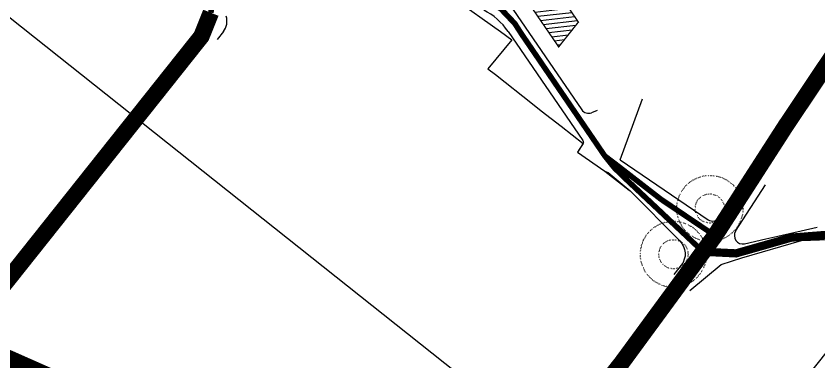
# Model space of a CAD drawing. Header units: metres. Extents: x -664657 to -643449, y -1076720 to -1062383.
# Drawn here: x -662021.6 to -661730, y -1065085.5 to -1064959.8 of the extents above; entities that cross this region are included whole.
import ezdxf

# ---------------------------------------------------------------- set-up
doc = ezdxf.new("R2010")
doc.units = ezdxf.units.M
doc.header["$LTSCALE"] = 0.1
for name, pattern in [('DASHED', [19.05, 12.7, -6.35]), ('DOT', [6.35, 0, -6.35]), ('EVENDASH', [6.35, 3.175, -3.175])]:
    doc.linetypes.add(name, pattern=pattern)
for name, color, linetype in [('AA_THER_DOPRAVA', 142, 'Continuous'), ('AA_THER_KOMUNIKACE', 201, 'Continuous'), ('AA_THER_SRAFY KATASTR', 14, 'Continuous')]:
    doc.layers.add(name, color=color, linetype=linetype)
doc.layers.add('AA_THER_pomocná', color=30, linetype='Continuous', plot=False)
doc.layers.add('FLOATING-WINDOWS', color=2, linetype='Continuous', plot=False)

msp = doc.modelspace()

# ---------------------------------------------------------------- hatches: boundary and pattern name
at = {"layer": 'AA_THER_SRAFY KATASTR', "linetype": 'DASHED'}
h = msp.add_hatch(dxfattribs=at)
h.set_pattern_fill('ANSI31', color=1, scale=0.5, style=0)
h.set_pattern_definition([(6.512676, (-657595.3976, -1068253.4521), (-0.18005906, 1.57725552), [])])
h.paths.add_polyline_path([(-661839.293, -1064949.431), (-661824.507, -1064971.004), (-661817.345, -1064961.996), (-661822.768, -1064954.085), (-661818.015, -1064948.107), (-661810.839, -1064953.813), (-661803.993, -1064945.203), (-661823.562, -1064929.644)])
h.paths.add_polyline_path([(-661889.123, -1064756.315), (-661904.139, -1064744.376), (-661910.845, -1064752.811), (-661895.829, -1064764.749)])

# ---------------------------------------------------------------- linework, layer by layer
at = {"layer": 'AA_THER_DOPRAVA', "color": 136, "linetype": 'EVENDASH', "ltscale": 5}
for points, const_width in [([(-661577.034, -1064754.648), (-661638.081, -1064844.195), (-661742.248, -1065000.028), (-661767.734, -1065039.597), (-661801.548, -1065085.705), (-661844.678, -1065140.279), (-661859.266, -1065157.179), (-661879.623, -1065175.698), (-661973.26, -1065256.693)], 6), ([(-662041.291, -1065076.615), (-661954.282, -1064967.18), (-661950.838, -1064958.605)], 6), ([(-662175.219, -1065005.509), (-662041.291, -1065076.615), (-661948.656, -1065117.615), (-661869.444, -1065166.439)], 6), ([(-661767.734, -1065039.597), (-661787.413, -1065026.33), (-661802.576, -1065014.574), (-661807.742, -1065010.647), (-661811.282, -1065005.46)], 2), ([(-661717.641, -1065038.549), (-661739.987, -1065040.307), (-661760.089, -1065046.032), (-661772.018, -1065045.438)], 3)]:
    msp.add_lwpolyline(points, dxfattribs=dict(at, const_width=const_width))
at = {"layer": 'AA_THER_DOPRAVA', "const_width": 2}
msp.add_lwpolyline([(-661950.838, -1064958.605), (-661950.648, -1064957.333), (-661947.749, -1064953.003), (-661925.24, -1064924.691, -0.4101755), (-661913.77, -1064923.302), (-661849.018, -1064954.879), (-661845.374, -1064957.326), (-661840.465, -1064962.491), (-661837.962, -1064966.373), (-661807.742, -1065010.647), (-661804.216, -1065015.03), (-661800.198, -1065018.939), (-661772.239, -1065045.263)], format="xyb", dxfattribs=at)
at = {"layer": 'AA_THER_KOMUNIKACE'}
for p, q in [((-661846.01, -1064950.243), (-661816.136, -1064993.829)), ((-661946.28, -1064965.45), (-661948.564, -1064968.32)), ((-661802.11, -1065012.074), (-661794.001, -1064989.845)), ((-661810.501, -1064994.112), (-661812.562, -1064994.924)), ((-661802.126, -1065012.063), (-661770.212, -1065033.797)), ((-661807.689, -1065016.116), (-661806.516, -1065016.654)), ((-661765.985, -1065032.916), (-661756.054, -1065017.147)), ((-661760.221, -1065037.962), (-661749.408, -1065021.095)), ((-661744.876, -1065039.72), (-661730.59, -1065036.5)), ((-661757.939, -1065047.595), (-661736.251, -1065041.345)), ((-661757.018, -1065042.504), (-661749.314, -1065040.72)), ((-661749.314, -1065040.72), (-661744.876, -1065039.72)), ((-661736.251, -1065041.345), (-661711.626, -1065040.47)), ((-661765.439, -1065050.095), (-661757.939, -1065047.595)), ((-661776.814, -1065059.47), (-661765.439, -1065050.095))]:
    msp.add_line(p, q, dxfattribs=at)
msp.add_lwpolyline([(-661873.751, -1064947.47), (-661862.751, -1064953.22), (-661845.689, -1064965.47), (-661841.564, -1064968.488), (-661850.189, -1064978.988), (-661847.439, -1064981.095), (-661834.001, -1064991.72), (-661830.878, -1064994.203), (-661823.626, -1064999.845), (-661815.626, -1065006.095), (-661817.626, -1065009.241), (-661807.689, -1065016.116), (-661798.95, -1065023.108)], dxfattribs=at)
for points in [[(-661842.89, -1064965.409), (-661815.7, -1065005.079, -0.3003399), (-661815.681, -1065006.181), (-661817.626, -1065009.241)], [(-661806.516, -1065016.654), (-661798.578, -1065023.319), (-661780.516, -1065041.469, -0.3806048), (-661780.02, -1065050.365), (-661782.69, -1065053.723)]]:
    msp.add_lwpolyline(points, format="xyb", dxfattribs=at)
for centre, radius, start, end in [((-661950.975, -1064961.714), 6, 321.48811, 18.51379), ((-661862.686, -1064978.977), 24, 34.42705, 62.88205), ((-661813.662, -1064992.133), 3, 214.42705, 291.51268), ((-661768.524, -1065031.318), 3, 235.74444, 327.79688), ((-661757.695, -1065039.582), 3, 147.33723, 283.03866)]:
    msp.add_arc(centre, radius, start, end, dxfattribs=at)
at = {"layer": 'AA_THER_pomocná', "linetype": 'DOT', "ltscale": 0.5}
for centre, radius in [((-661769.593, -1065029.714), 12), ((-661769.593, -1065029.714), 5.3), ((-661782.823, -1065046.354), 12), ((-661782.823, -1065046.354), 5.3)]:
    msp.add_circle(centre, radius, dxfattribs=at)
at = {"layer": 'AA_THER_SRAFY KATASTR', "linetype": 'DASHED', "const_width": 0.5}
msp.add_lwpolyline([(-661839.293, -1064949.431), (-661824.507, -1064971.004), (-661817.345, -1064961.996), (-661822.768, -1064954.085), (-661818.015, -1064948.107), (-661810.839, -1064953.813), (-661803.993, -1064945.203), (-661823.562, -1064929.644)], close=True, dxfattribs=at)
at = {"layer": 'FLOATING-WINDOWS', "linetype": 'ByBlock', "lineweight": -3}
msp.add_lwpolyline([(-662111.597, -1064890.538), (-661782.843, -1065151.922), (-661598.008, -1064919.446), (-661926.761, -1064658.063)], close=True, dxfattribs=at)

doc.saveas('drawing.dxf')
